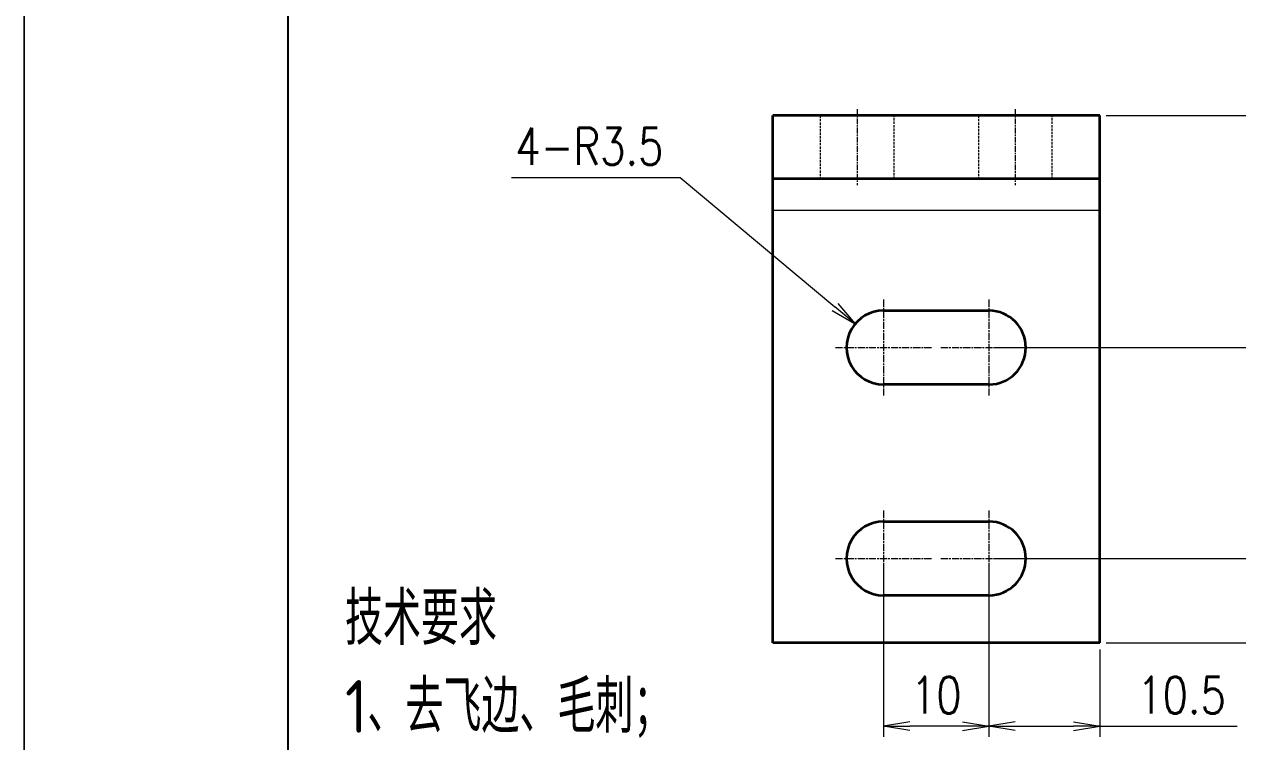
# Model space of a CAD drawing. Header units: millimetres. Extents: x -47800 to 104182, y -50696 to 46579.
# Drawn here: x -47263.2 to -47148.1, y 46034.1 to 46102.1 of the extents above; entities that cross this region are included whole.
import ezdxf

# ---------------------------------------------------------------- set-up
doc = ezdxf.new("R2010")
doc.units = ezdxf.units.MM
doc.header["$LTSCALE"] = 0.5
doc.linetypes.add('AM_ISO02W050x2', pattern=[3.75, 3, -0.75])
doc.linetypes.add('AM_ISO08W050x2', pattern=[9, 6, -0.75, 1.5, -0.75])
for name, color, linetype, lineweight in [('中心线', 2, 'AM_ISO08W050x2', 18), ('图框', 7, 'Continuous', 18), ('标注线', 3, 'Continuous', 18), ('粗实线', 7, 'Continuous', 35), ('虚线', 1, 'AM_ISO02W050x2', 18)]:
    doc.layers.add(name, color=color, linetype=linetype, lineweight=lineweight)
doc.layers.add('图\\M+19E79\\M+195B6\\M+18E9A', color=7, linetype='Continuous')
doc.layers.add('打印', color=7, linetype='Continuous', lineweight=15, plot=False)
doc.layers.add('打印-禁用', color=7, linetype='Continuous', lineweight=15, plot=False)
doc.styles.add('DIM', font='romans.shx', dxfattribs={"width": 0.8, "bigfont": 'bigfont.shx'})
doc.styles.add('机械长仿宋', font='gbenor.shx', dxfattribs={"height": 1, "bigfont": 'gbcbig.shx'})
doc.dimstyles.new('DEH 1-1$0', dxfattribs={"dimtxt": 3.5, "dimasz": 2.5, "dimexe": 1, "dimexo": 0.625, "dimgap": 1.2, "dimtad": 1, "dimzin": 9, "dimdsep": 46, "dimtxsty": 'DIM', "dimblk": 'OPEN', "dimcen": 0, "dimclrd": 8, "dimclre": 8, "dimclrt": 2, "dimazin": 2, "dimtfac": 0.5, "dimtmove": 0, "dimatfit": 3, "dimldrblk": 'OPEN', "dimfxl": 0, "dimtolj": 2, "dimlwd": 18, "dimlwe": 18, "dimarcsym": 0})
doc.dimstyles.new('DEH 1-1$4', dxfattribs={"dimtxt": 3.5, "dimasz": 2.5, "dimexe": 1, "dimexo": 0.625, "dimgap": 1.2, "dimtad": 1, "dimtoh": 1, "dimdsep": 46, "dimtxsty": 'DIM', "dimblk": 'OPEN', "dimcen": 0, "dimclrd": 8, "dimclre": 8, "dimclrt": 2, "dimazin": 2, "dimtfac": 0.5, "dimtofl": 0, "dimtmove": 0, "dimatfit": 3, "dimldrblk": 'OPEN', "dimfxl": 0, "dimtolj": 2, "dimlwd": 18, "dimlwe": 18, "dimarcsym": 0})

# ---------------------------------------------------------------- blocks, each defined once
blk = doc.blocks.new('GZDEH零件A4图框V01版')
at = {"layer": '图\\M+19E79\\M+195B6\\M+18E9A', "linetype": 'Continuous'}
blk.add_line((25, 292), (25, 13.5), dxfattribs=at)
at = {"layer": '打印-禁用', "linetype": 'Continuous'}
blk.add_line((0, 297), (0, 0), dxfattribs=at)
blk = doc.blocks.new('DEH A4')
at = {"layer": '图框'}
blk.add_blockref('GZDEH零件A4图框V01版', (0, 0), dxfattribs=at)
blk = doc.blocks.new('_Open')
at = {"color": 0, "linetype": 'ByBlock', "lineweight": -2}
for p, q in [((-1, 0.167), (0, 0)), ((-1, -0.167), (0, 0)), ((0, 0), (-1, 0))]:
    blk.add_line(p, q, dxfattribs=at)
blk = doc.blocks.new('*D21')
at = {"layer": 'Defpoints', "color": 0, "transparency": 16777216}
for p in [(-47161.2, 46093.47), (-47161.2, 46043.47), (-47117.98, 46043.47)]:
    blk.add_point(p, dxfattribs=at)
at = {"layer": '标注线', "color": 8, "lineweight": 18, "transparency": 16777216}
for p, q in [((-47160.58, 46093.47), (-47116.98, 46093.47)), ((-47117.98, 46090.97), (-47117.98, 46045.97)), ((-47160.58, 46043.47), (-47116.98, 46043.47))]:
    blk.add_line(p, q, dxfattribs=at)
at = {"layer": '标注线', "color": 8, "lineweight": 18, "transparency": 16777216, "xscale": 2.5, "yscale": 2.5, "zscale": 2.5}
for p, rotation in [((-47117.98, 46093.47), 90), ((-47117.98, 46043.47), 270)]:
    blk.add_blockref('_Open', p, dxfattribs=dict(at, rotation=rotation))
at = {"layer": '标注线', "color": 2, "transparency": 16777216, "insert": (-47120.93, 46068.47), "char_height": 3.5, "attachment_point": 5, "rotation": 90, "style": 'DIM'}
blk.add_mtext('\\A2;50', dxfattribs=at)
blk = doc.blocks.new('*D22')
at = {"layer": 'Defpoints', "color": 0, "transparency": 16777216}
for p in [(-47167.15, 46051.47), (-47140.04, 46051.47), (-47161.2, 46043.47)]:
    blk.add_point(p, dxfattribs=at)
at = {"layer": '标注线', "color": 8, "lineweight": 18, "transparency": 16777216}
for p, q in [((-47166.53, 46051.47), (-47139.04, 46051.47)), ((-47140.04, 46045.97), (-47140.04, 46048.97)), ((-47160.58, 46043.47), (-47139.04, 46043.47))]:
    blk.add_line(p, q, dxfattribs=at)
at = {"layer": '标注线', "color": 8, "lineweight": 18, "transparency": 16777216, "xscale": 2.5, "yscale": 2.5, "zscale": 2.5}
for p, rotation in [((-47140.04, 46051.47), 90), ((-47140.04, 46043.47), 270)]:
    blk.add_blockref('_Open', p, dxfattribs=dict(at, rotation=rotation))
at = {"layer": '标注线', "color": 2, "transparency": 16777216, "insert": (-47142.99, 46047.47), "char_height": 3.5, "attachment_point": 5, "rotation": 90, "style": 'DIM'}
blk.add_mtext('\\A2;8', dxfattribs=at)
blk = doc.blocks.new('*D23')
at = {"layer": 'Defpoints', "color": 0, "transparency": 16777216}
for p in [(-47171.7, 46071.47), (-47140.04, 46071.47), (-47171.7, 46051.47)]:
    blk.add_point(p, dxfattribs=at)
at = {"layer": '标注线', "color": 8, "lineweight": 18, "transparency": 16777216}
for p, q in [((-47171.08, 46071.47), (-47139.04, 46071.47)), ((-47140.04, 46053.97), (-47140.04, 46068.97)), ((-47171.08, 46051.47), (-47139.04, 46051.47))]:
    blk.add_line(p, q, dxfattribs=at)
at = {"layer": '标注线', "color": 8, "lineweight": 18, "transparency": 16777216, "xscale": 2.5, "yscale": 2.5, "zscale": 2.5}
for p, rotation in [((-47140.04, 46071.47), 90), ((-47140.04, 46051.47), 270)]:
    blk.add_blockref('_Open', p, dxfattribs=dict(at, rotation=rotation))
at = {"layer": '标注线', "color": 2, "transparency": 16777216, "insert": (-47142.99, 46061.47), "char_height": 3.5, "attachment_point": 5, "rotation": 90, "style": 'DIM'}
blk.add_mtext('\\A2;20', dxfattribs=at)
blk = doc.blocks.new('*D24')
at = {"layer": 'Defpoints', "color": 0, "transparency": 16777216}
for p in [(-47171.7, 46051.47), (-47161.2, 46043.47), (-47161.2, 46035.56)]:
    blk.add_point(p, dxfattribs=at)
at = {"layer": '标注线', "color": 8, "lineweight": 18, "transparency": 16777216}
for p, q in [((-47171.7, 46050.84), (-47171.7, 46034.56)), ((-47161.2, 46042.84), (-47161.2, 46034.56)), ((-47169.2, 46035.56), (-47163.7, 46035.56)), ((-47161.2, 46035.56), (-47148.17, 46035.56))]:
    blk.add_line(p, q, dxfattribs=at)
at = {"layer": '标注线', "color": 8, "lineweight": 18, "transparency": 16777216, "xscale": 2.5, "yscale": 2.5, "zscale": 2.5, "rotation": 180}
blk.add_blockref('_Open', (-47171.7, 46035.56), dxfattribs=at)
at = {"layer": '标注线', "color": 8, "lineweight": 18, "transparency": 16777216, "xscale": 2.5, "yscale": 2.5, "zscale": 2.5}
blk.add_blockref('_Open', (-47161.2, 46035.56), dxfattribs=at)
at = {"layer": '标注线', "color": 2, "transparency": 16777216, "insert": (-47153.44, 46038.51), "char_height": 3.5, "attachment_point": 5, "style": 'DIM'}
blk.add_mtext('\\A2;10.5', dxfattribs=at)
blk = doc.blocks.new('*D25')
at = {"layer": 'Defpoints', "color": 0, "transparency": 16777216}
for p in [(-47181.7, 46051.47), (-47171.7, 46051.47), (-47181.7, 46035.56)]:
    blk.add_point(p, dxfattribs=at)
at = {"layer": '标注线', "color": 8, "lineweight": 18, "transparency": 16777216}
for p, q in [((-47181.7, 46050.84), (-47181.7, 46034.56)), ((-47171.7, 46050.84), (-47171.7, 46034.56)), ((-47174.2, 46035.56), (-47179.2, 46035.56))]:
    blk.add_line(p, q, dxfattribs=at)
at = {"layer": '标注线', "color": 8, "lineweight": 18, "transparency": 16777216, "xscale": 2.5, "yscale": 2.5, "zscale": 2.5, "rotation": 180}
blk.add_blockref('_Open', (-47181.7, 46035.56), dxfattribs=at)
at = {"layer": '标注线', "color": 8, "lineweight": 18, "transparency": 16777216, "xscale": 2.5, "yscale": 2.5, "zscale": 2.5}
blk.add_blockref('_Open', (-47171.7, 46035.56), dxfattribs=at)
at = {"layer": '标注线', "color": 2, "transparency": 16777216, "insert": (-47176.7, 46038.51), "char_height": 3.5, "attachment_point": 5, "style": 'DIM'}
blk.add_mtext('\\A2;10', dxfattribs=at)
blk = doc.blocks.new('*D33')
at = {"layer": 'Defpoints', "color": 0, "transparency": 16777216}
for p in [(-47184.39, 46073.71), (-47181.7, 46071.47)]:
    blk.add_point(p, dxfattribs=at)
at = {"layer": '标注线', "color": 8, "lineweight": 18, "transparency": 16777216}
for p, q in [((-47216.98, 46087.59), (-47200.98, 46087.59)), ((-47200.98, 46087.59), (-47186.3, 46075.32))]:
    blk.add_line(p, q, dxfattribs=at)
at = {"layer": '标注线', "color": 8, "lineweight": 18, "transparency": 16777216, "xscale": 2.5, "yscale": 2.5, "zscale": 2.5, "rotation": 320.0819174604813}
blk.add_blockref('_Open', (-47184.39, 46073.71), dxfattribs=at)
at = {"layer": '标注线', "color": 2, "transparency": 16777216, "insert": (-47209.58, 46090.54), "char_height": 3.5, "attachment_point": 5, "style": 'DIM'}
blk.add_mtext('\\A2;{\\Fromans,bigfont|c134;4-R3.5}', dxfattribs=at)

msp = doc.modelspace()

# ---------------------------------------------------------------- linework, layer by layer
at = {"lineweight": 13}
msp.add_line((-47161.202, 46084.467), (-47192.202, 46084.467), dxfattribs=at)
at = {"layer": '中心线', "ltscale": 0.180005}
for p, q in [((-47184.202, 46094.067), (-47184.202, 46086.867)), ((-47169.202, 46094.067), (-47169.202, 46086.867))]:
    msp.add_line(p, q, dxfattribs=at)
at = {"layer": '中心线', "ltscale": 0.22749}
for p, q in [((-47181.702, 46076.017), (-47181.702, 46066.917)), ((-47171.702, 46076.017), (-47171.702, 46066.917)), ((-47181.702, 46056.017), (-47181.702, 46046.917)), ((-47171.702, 46056.017), (-47171.702, 46046.917))]:
    msp.add_line(p, q, dxfattribs=at)
at = {"layer": '中心线', "ltscale": 0.227496}
for p, q in [((-47186.252, 46071.467), (-47177.152, 46071.467)), ((-47176.252, 46071.467), (-47167.152, 46071.467)), ((-47186.252, 46051.467), (-47177.152, 46051.467)), ((-47176.252, 46051.467), (-47167.152, 46051.467))]:
    msp.add_line(p, q, dxfattribs=at)
at = {"layer": '打印'}
msp.add_lwpolyline([(-47263.157, 46251.622), (-47053.156, 46251.622), (-47053.156, 45954.622), (-47263.157, 45954.622)], close=True, dxfattribs=at)
at = {"layer": '粗实线', "lineweight": 35, "ltscale": 0.15}
for p, q in [((-47192.202, 46087.467), (-47192.202, 46093.467)), ((-47161.202, 46087.467), (-47161.202, 46093.467))]:
    msp.add_line(p, q, dxfattribs=at)
at = {"layer": '粗实线', "lineweight": 35}
for p, q in [((-47161.202, 46093.467), (-47192.202, 46093.467)), ((-47161.202, 46087.467), (-47192.202, 46087.467)), ((-47192.202, 46043.467), (-47192.202, 46084.467)), ((-47161.202, 46043.467), (-47161.202, 46084.467)), ((-47161.202, 46043.467), (-47192.202, 46043.467))]:
    msp.add_line(p, q, dxfattribs=at)
at = {"layer": '粗实线', "lineweight": 35, "ltscale": 0.075}
for p, q in [((-47192.202, 46084.467), (-47192.202, 46087.467)), ((-47161.202, 46084.467), (-47161.202, 46087.467))]:
    msp.add_line(p, q, dxfattribs=at)
at = {"layer": '粗实线', "lineweight": 35, "ltscale": 0.25}
for p, q in [((-47181.702, 46074.967), (-47171.702, 46074.967)), ((-47171.702, 46067.967), (-47181.702, 46067.967)), ((-47181.702, 46054.967), (-47171.702, 46054.967)), ((-47171.702, 46047.967), (-47181.702, 46047.967))]:
    msp.add_line(p, q, dxfattribs=at)
at = {"layer": '粗实线', "lineweight": 35}
for centre, start, end in [((-47181.702, 46071.467), 90, 270.00001), ((-47171.702, 46071.467), 270.00001, 90), ((-47181.702, 46051.467), 90, 270.00001), ((-47171.702, 46051.467), 270.00001, 90)]:
    msp.add_arc(centre, 3.5, start, end, dxfattribs=at)
at = {"layer": '虚线', "ltscale": 0.15}
for p, q in [((-47187.702, 46093.467), (-47187.702, 46087.467)), ((-47180.702, 46087.467), (-47180.702, 46093.467)), ((-47172.702, 46093.467), (-47172.702, 46087.467)), ((-47165.702, 46087.467), (-47165.702, 46093.467))]:
    msp.add_line(p, q, dxfattribs=at)
at = {"layer": '虚线'}
msp.add_line((-47161.202, 46084.467), (-47192.202, 46084.467), dxfattribs=at)

# ---------------------------------------------------------------- block references
at = {"layer": '图框'}
msp.add_blockref('DEH A4', (-47263.157, 45954.622), dxfattribs=at)

# ---------------------------------------------------------------- texts
at = {"layer": '标注线', "color": 2, "insert": (-47232.748, 46018.27), "char_height": 5, "width": 114.82461, "attachment_point": 7, "style": '机械长仿宋'}
msp.add_mtext('\\A2;技术要求\\P1、去飞边、毛刺；\\P2、棱边、孔口倒角C0.5；\\P3、未注通孔表面粗糙度Ra12.5。', dxfattribs=at)

# ---------------------------------------------------------------- dimensions: what is measured, and where the dimension line sits
at = {"layer": '标注线'}
dim = msp.add_radius_dim(center=(-47181.702, 46071.467), mpoint=(-47184.386, 46073.713), text='{\\Fromans,bigfont|c134;4-<>}', dimstyle='DEH 1-1$4', dxfattribs=at)
dim.commit()
dim.dimension.update_dxf_attribs({"geometry": '*D33', "text_midpoint": (-47209.577, 46087.594), "dimtype": 164})
for base, p1, p2, picture, middle in [((-47117.975, 46043.467), (-47161.202, 46093.467), (-47161.202, 46043.467), '*D21', (-47120.925, 46068.467)), ((-47140.04, 46071.467), (-47171.702, 46051.467), (-47171.702, 46071.467), '*D23', (-47142.99, 46061.467)), ((-47140.04, 46051.467), (-47161.202, 46043.467), (-47167.152, 46051.467), '*D22', (-47142.99, 46047.467))]:
    dim = msp.add_linear_dim(base=base, p1=p1, p2=p2, angle=90, dimstyle='DEH 1-1$0', dxfattribs=at)
    dim.commit()
    dim.dimension.update_dxf_attribs({"geometry": picture, "text_midpoint": middle})
for base, p2, picture, middle in [((-47181.702, 46035.562), (-47181.702, 46051.467), '*D25', (-47176.702, 46038.512)), ((-47161.202, 46035.562), (-47161.202, 46043.467), '*D24', (-47153.435, 46038.512))]:
    dim = msp.add_linear_dim(base=base, p1=(-47171.702, 46051.467), p2=p2, dimstyle='DEH 1-1$0', dxfattribs=at)
    dim.commit()
    dim.dimension.update_dxf_attribs({"geometry": picture, "text_midpoint": middle})

doc.saveas('drawing.dxf')
